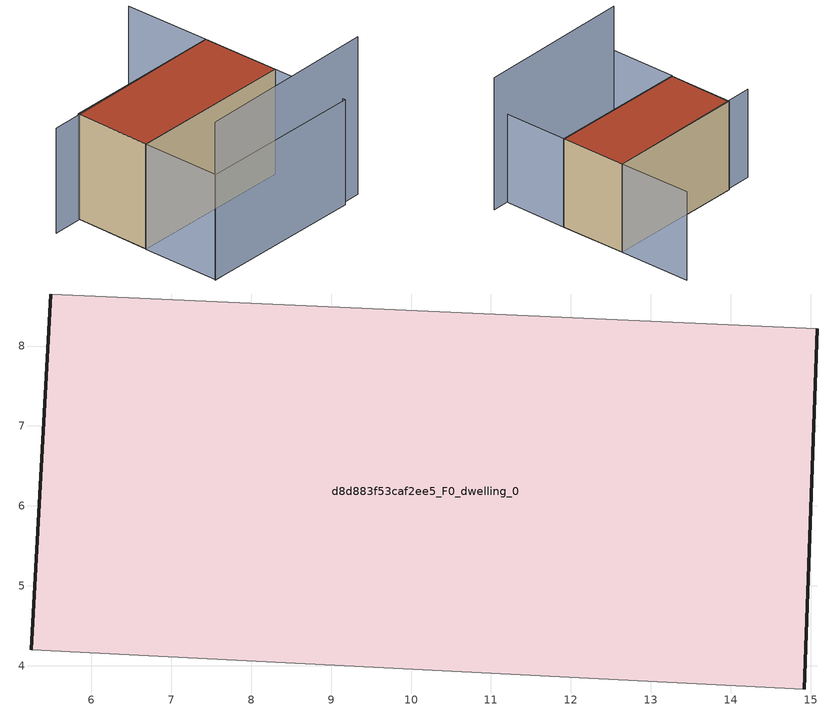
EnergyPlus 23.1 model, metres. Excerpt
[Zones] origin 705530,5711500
d8d883f53caf2ee5_F0_dwelling_0
 floor ground (EU_floor_Construction): 14.92,3.71 15.08,8.22 5.49,8.65 5.25,4.2 z0
 wall outside (EU_wall_Construction): 15.08,8.22 14.92,3.71 / 5.25,4.2 5.49,8.65 z0:6
 wall adiabatic (EU_wall_Construction): 5.49,8.65 15.08,8.22 / 14.92,3.71 5.25,4.2 z0:6
 roof outside (EU_roof_Construction): 15.08,8.22 14.92,3.71 5.25,4.2 5.49,8.65 z6
shading: 5,-0.34 15.87,-0.71 z0:9; 15.26,13.19 15.08,8.22 / 15.08,8.22 3.71,8.63 / 5.23,4.2 14.92,3.71 / 14.92,3.71 14.69,-0.83 / 14.69,-0.83 5,-0.34 / 5,-0.34 5.23,4.2 z0:6
[Building]
EU S2 Campaign: North Axis=0; Terrain=City; Solar Distribution=FullExterior
[Site:Location]
London: Latitude=51.5; Longitude=-0.5; Time Zone=0; Elevation=25
[SizingPeriod:WeatherFileDays]
AnnualSizingPeriod: Begin Month=1; Begin Day of Month=1; End Month=12; End Day of Month=31; Day of Week for Start Day=Monday; Use Weather File Daylight Saving Period=No; Use Weather File Rain and Snow Indicators=No
[MATERIAL]
EU_InternalMass_Material: Roughness=MediumRough; Thickness=0.1; Conductivity=1; Density=1800; Specific Heat=900; Thermal Absorptance=0.9; Solar Absorptance=0.7; Visible Absorptance=0.7
[MATERIAL:NOMASS] Roughness=MediumRough; Thermal Absorptance=0.9; Solar Absorptance=0.7; Visible Absorptance=0.7
Name | Thermal Resistance
EU_wall_NoMass | 0.724719
EU_roof_NoMass | 2.98947
EU_floor_NoMass | 2.39157
[CONSTRUCTION]
EU_wall_Construction: EU_wall_NoMass
EU_roof_Construction: EU_roof_NoMass
EU_floor_Construction: EU_floor_NoMass
EU_InternalMass_Construction: EU_InternalMass_Material
[ZONE]
d8d883f53caf2ee5_F0_dwelling_0: Type=1; Multiplier=1; Ceiling Height=autocalculate; Volume=259.418; Floor Area=autocalculate; Part of Total Floor Area=Yes
[INTERNALMASS]
d8d883f53caf2ee5_F0_dwelling_0_EU_InternalMass: Construction=EU_InternalMass_Construction; Zone or ZoneList=d8d883f53caf2ee5_F0_dwelling_0; Surface Area=43.2362
[OTHEREQUIPMENT]
EU_Step8_InternalGain_d8d883f53caf2ee5_F0_dwelling_0_f000: Fuel Type=Electricity; Zone or ZoneList or Space or SpaceList=d8d883f53caf2ee5_F0_dwelling_0; Schedule=EU_Step8_GainSchedule_d8d883f53caf2ee5_F0_dwelling_0_f000; Design Level Calculation Method=Watts/Area; Power per Zone Floor Area=1; Fraction Latent=0; Fraction Radiant=0; Fraction Lost=0; Carbon Dioxide Generation Rate=0; EndUse Subcategory=EU_Step8_InternalGains
[ZONEVENTILATION:DESIGNFLOWRATE]
EU_ConstantAir_d8d883f53caf2ee5_F0_dwelling_0: Zone or ZoneList or Space or SpaceList=d8d883f53caf2ee5_F0_dwelling_0; Schedule=EU_AlwaysOn; Design Flow Rate Calculation Method=AirChanges/Hour; Air Changes per Hour=0.418135; Ventilation Type=Natural; Fan Pressure Rise=0; Fan Total Efficiency=1; Constant Term Coefficient=1; Temperature Term Coefficient=0; Velocity Term Coefficient=0; Velocity Squared Term Coefficient=0; Minimum Indoor Temperature=-100; Maximum Indoor Temperature=100; Delta Temperature=-100; Minimum Outdoor Temperature=-100; Maximum Outdoor Temperature=100; Maximum Wind Speed=40
[HVACTEMPLATE:THERMOSTAT]
EU_HeatOnly_d8d883f53caf2ee5_F0_dwelling_0: Constant Heating Setpoint=20; Constant Cooling Setpoint=50
[HVACTEMPLATE:ZONE:IDEALLOADSAIRSYSTEM]
d8d883f53caf2ee5_F0_dwelling_0: Template Thermostat=EU_HeatOnly_d8d883f53caf2ee5_F0_dwelling_0; System Availability Schedule=EU_AlwaysOn; Maximum Heating Supply Air Temperature=50; Minimum Cooling Supply Air Temperature=13; Maximum Heating Supply Air Humidity Ratio=0.0156; Minimum Cooling Supply Air Humidity Ratio=0.0077; Heating Limit=NoLimit; Cooling Limit=NoLimit; Heating Availability Schedule=EU_AlwaysOn; Cooling Availability Schedule=EU_CoolingOff; Dehumidification Control Type=ConstantSensibleHeatRatio; Cooling Sensible Heat Ratio=0.7; Dehumidification Setpoint=60; Humidification Control Type=None; Humidification Setpoint=30; Outdoor Air Method=None; Outdoor Air Flow Rate per Person=0.00944; Outdoor Air Flow Rate per Zone Floor Area=0; Outdoor Air Flow Rate per Zone=0; Demand Controlled Ventilation Type=None; Outdoor Air Economizer Type=NoEconomizer; Heat Recovery Type=None; Sensible Heat Recovery Effectiveness=0.7; Latent Heat Recovery Effectiveness=0.65
[SIZING:ZONE]
d8d883f53caf2ee5_F0_dwelling_0: Zone Cooling Design Supply Air Temperature Input Method=SupplyAirTemperature; Zone Cooling Design Supply Air Temperature=13; Zone Heating Design Supply Air Temperature Input Method=SupplyAirTemperature; Zone Heating Design Supply Air Temperature=50; Zone Cooling Design Supply Air Humidity Ratio=0.008; Zone Heating Design Supply Air Humidity Ratio=0.008; Cooling Design Air Flow Method=DesignDay; Cooling Design Air Flow Rate=0; Cooling Minimum Air Flow per Zone Floor Area=0.000762; Cooling Minimum Air Flow=0; Cooling Minimum Air Flow Fraction=0.2; Heating Design Air Flow Method=DesignDay; Heating Design Air Flow Rate=0; Heating Maximum Air Flow per Zone Floor Area=0.002032; Heating Maximum Air Flow=0.141576; Heating Maximum Air Flow Fraction=0.3; Account for Dedicated Outdoor Air System=No; Dedicated Outdoor Air System Control Strategy=NeutralSupplyAir; Dedicated Outdoor Air Low Setpoint Temperature for Design=autosize; Dedicated Outdoor Air High Setpoint Temperature for Design=autosize; Zone Load Sizing Method=Sensible Load Only No Latent Load; Zone Latent Cooling Design Supply Air Humidity Ratio Input Method=HumidityRatioDifference; Zone Cooling Design Supply Air Humidity Ratio Difference=0.005; Zone Latent Heating Design Supply Air Humidity Ratio Input Method=HumidityRatioDifference; Zone Humidification Design Supply Air Humidity Ratio Difference=0.005
[SCHEDULE:CONSTANT]
Name | Hourly Value
EU_AlwaysOn | 1
EU_CoolingOff | 0
[SCHEDULE:FILE]
EU_Step8_GainSchedule_d8d883f53caf2ee5_F0_dwelling_0_f000: File=../../schedules/d8d883f53caf2ee5/d8d883f53caf2ee5_F0_dwelling_0_f000_gain.csv; Column Number=1; Rows to Skip at Top=0; Number of Hours of Data=8760; Column Separator=Comma; Interpolate to Timestep=No; Minutes per Item=60; Adjust Schedule for Daylight Savings=Yes
